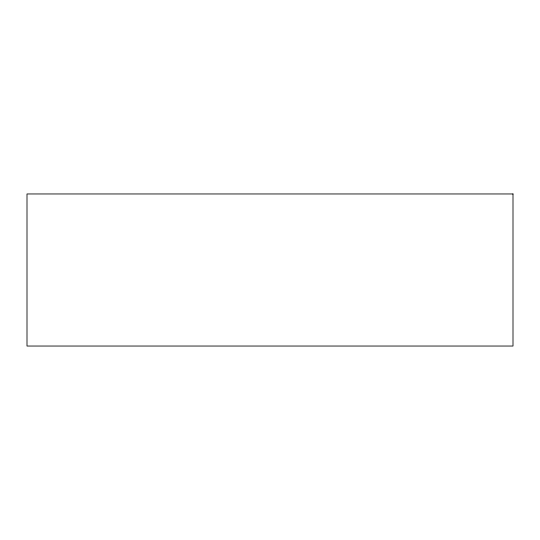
<?xml version="1.0" encoding="UTF-8"?>
<svg xmlns="http://www.w3.org/2000/svg" width="540" height="540" viewBox="0 0 540 540"><rect width="100%" height="100%" fill="white"/><g stroke="black" fill="none" stroke-linecap="round" stroke-linejoin="round"><path stroke-width="0.81" d="M513 193.961L27 193.961L27 346.039L513 346.039L513 193.961"/></g></svg>
